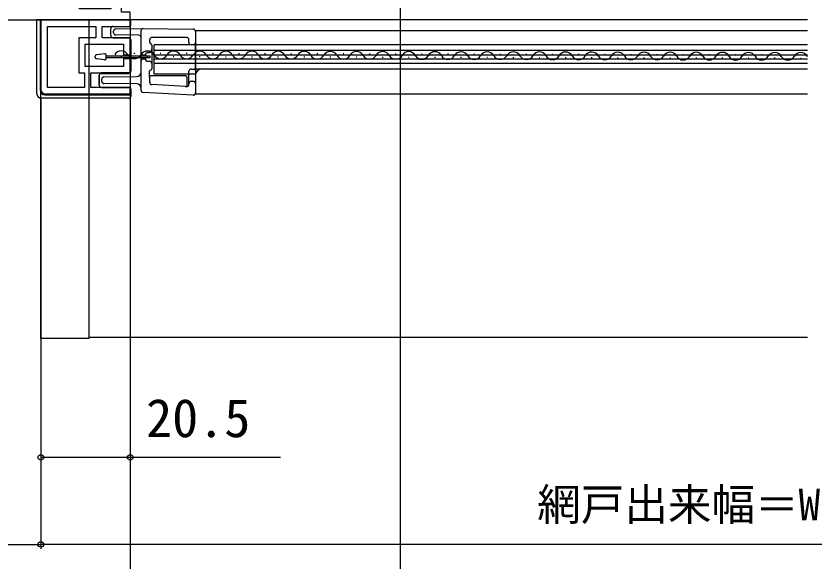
# Model space of a CAD drawing. Units: millimetres, scale not verified. Extents: x -525 to 525, y -783 to 777.
# Drawn here: x -183.2 to 0, y -673.9 to -548.7 of the extents above; entities that cross this region are included whole.
import ezdxf
from ezdxf.enums import TextEntityAlignment as Align

# ---------------------------------------------------------------- set-up
doc = ezdxf.new("R2010")
doc.units = ezdxf.units.MM
doc.header["$LTSCALE"] = 4
for name, color, linetype in [('0-2_YKK_11', 7, 'Continuous'), ('0-4_YKK_12', 2, 'Continuous'), ('0-5_YKK_13', 4, 'Continuous'), ('0-7_YKK_D', 6, 'Continuous')]:
    doc.layers.add(name, color=color, linetype=linetype)
doc.styles.add('ＭＳ ゴシック', font='')
doc.styles.get('ＭＳ ゴシック').set_extended_font_data('MS Gothic')

msp = doc.modelspace()

# ---------------------------------------------------------------- linework, layer by layer
at = {"layer": '0-2_YKK_11'}
for points in [[(-220.997, -549.6), (-156.997, -549.6), (-156.997, -547.8), (-158.997, -547.8), (-158.997, -539.6), (-163.297, -539.6), (-163.297, -541.1), (-161.397, -541.1), (-161.397, -547.1), (-168.597, -547.1), (-168.597, -541.1), (-166.797, -541.1), (-166.797, -539.6), (-170.997, -539.6), (-170.997, -541.945), (-171.564, -542.273), (-175.521, -539.989)], [(-156.997, -549.6), (-177.497, -549.6), (-177.497, -565.6)], [(-176.497, -566.6), (-156.997, -566.6), (-156.997, -565.1), (-165.997, -565.1), (-165.997, -561.8), (-156.997, -561.8), (-156.997, -558.55), (-158.497, -558.55), (-158.497, -560.3), (-167.297, -560.3), (-167.297, -555.2), (-158.497, -555.2), (-158.497, -557.65), (-156.997, -557.65), (-156.997, -553.7), (-163.397, -553.7), (-163.397, -551.1), (-156.997, -551.1), (-156.997, -549.6)]]:
    msp.add_lwpolyline(points, dxfattribs=at)
msp.add_lwpolyline([(-175.997, -565.1), (-175.997, -551.1), (-164.897, -551.1), (-164.897, -553.7), (-168.797, -553.7), (-168.797, -561.8), (-167.497, -561.8), (-167.497, -565.1)], close=True, dxfattribs=at)
msp.add_arc((-176.497, -565.6), 1, 180.00001, 269.99999, dxfattribs=at)
at = {"layer": '0-4_YKK_12'}
for p, q in [((-1.497, -549.595), (-162.197, -549.6)), ((-141.997, -552.07), (-1.497, -552.07)), ((-141.997, -552.07), (-141.997, -566.57)), ((-1.497, -555.37), (-151.497, -555.37)), ((-151.497, -556.57), (-1.497, -556.57)), ((-141.997, -555.27), (-1.497, -555.27)), ((-159.128, -557.998), (-158.928, -557.998)), ((-156.126, -557.245), (-155.926, -557.245)), ((-153.128, -558.012), (-152.928, -558.013)), ((-151.497, -557.62), (-1.497, -557.62)), ((-151.497, -558.52), (-1.497, -558.52)), ((-150.126, -557.259), (-149.926, -557.26)), ((-147.128, -558.027), (-146.928, -558.027)), ((-144.126, -557.274), (-143.926, -557.274)), ((-141.128, -558.041), (-140.928, -558.041)), ((-138.126, -557.288), (-137.926, -557.289)), ((-135.128, -558.055), (-134.928, -558.056)), ((-132.126, -557.303), (-131.926, -557.303)), ((-129.128, -558.07), (-128.928, -558.07)), ((-129.128, -558.07), (-128.928, -558.07)), ((-126.126, -557.317), (-125.926, -557.318)), ((-123.128, -558.084), (-122.928, -558.085)), ((-120.126, -557.332), (-119.926, -557.332)), ((-117.128, -558.099), (-116.928, -558.099)), ((-114.126, -557.346), (-113.926, -557.346)), ((-111.128, -558.113), (-110.928, -558.114)), ((-108.126, -557.36), (-107.926, -557.361)), ((-105.128, -558.128), (-104.928, -558.128)), ((-102.126, -557.375), (-101.926, -557.375)), ((-99.128, -558.142), (-98.928, -558.143)), ((-96.126, -557.389), (-95.926, -557.39)), ((-93.128, -558.156), (-92.928, -558.157)), ((-90.126, -557.404), (-89.926, -557.404)), ((-87.128, -558.171), (-86.928, -558.171)), ((-84.126, -557.418), (-83.926, -557.419)), ((-81.128, -558.185), (-80.928, -558.186)), ((-78.126, -557.433), (-77.926, -557.433)), ((-75.128, -558.2), (-74.928, -558.2)), ((-72.126, -557.447), (-71.926, -557.447)), ((-69.128, -558.214), (-68.928, -558.215)), ((-66.126, -557.461), (-65.926, -557.462)), ((-63.128, -558.229), (-62.928, -558.229)), ((-60.126, -557.476), (-59.926, -557.476)), ((-57.128, -558.243), (-56.928, -558.244)), ((-54.126, -557.49), (-53.926, -557.491)), ((-51.128, -558.258), (-50.928, -558.258)), ((-48.126, -557.505), (-47.926, -557.505)), ((-45.128, -558.272), (-44.928, -558.272)), ((-42.126, -557.519), (-41.926, -557.52)), ((-39.128, -558.286), (-38.928, -558.287)), ((-36.126, -557.534), (-35.926, -557.534)), ((-33.128, -558.301), (-32.928, -558.301)), ((-30.126, -557.548), (-29.926, -557.549)), ((-27.128, -558.315), (-26.928, -558.316)), ((-24.126, -557.562), (-23.926, -557.563)), ((-21.128, -558.33), (-20.928, -558.33)), ((-18.126, -557.577), (-17.926, -557.577)), ((-15.128, -558.344), (-14.928, -558.345)), ((-12.126, -557.591), (-11.926, -557.592)), ((-9.128, -558.359), (-8.928, -558.359)), ((-6.126, -557.606), (-5.926, -557.606)), ((-3.128, -558.373), (-2.928, -558.373)), ((-151.497, -559.57), (-1.497, -559.57)), ((-141.997, -560.87), (-1.497, -560.87)), ((-141.997, -566.57), (-1.497, -566.57)), ((-1.497, -622.6), (-166.497, -622.6))]:
    msp.add_line(p, q, dxfattribs=at)
msp.add_lwpolyline([(-141.967, -562.07), (-151.497, -562.07), (-151.497, -555.37)], dxfattribs=at)
for centre, radius, start, end in [((-159.029, -558.456), 1.718, 29.06471, 150.65963), ((-153.029, -558.471), 1.718, 29.06471, 150.65963), ((-147.029, -558.485), 1.718, 29.06471, 150.65963), ((-141.029, -558.5), 1.718, 29.06471, 150.65963), ((-135.029, -558.514), 1.718, 29.06471, 150.65963), ((-129.029, -558.529), 1.718, 29.06471, 150.65963), ((-123.029, -558.543), 1.718, 29.06471, 150.65963), ((-117.029, -558.557), 1.718, 29.06471, 150.65963), ((-111.029, -558.572), 1.718, 29.06471, 150.65963), ((-105.029, -558.586), 1.718, 29.06471, 150.65963), ((-99.029, -558.601), 1.718, 29.06471, 150.65963), ((-93.029, -558.615), 1.718, 29.06471, 150.65963), ((-87.029, -558.63), 1.718, 29.06471, 150.65963), ((-81.029, -558.644), 1.718, 29.06471, 150.65963), ((-75.029, -558.658), 1.718, 29.06471, 150.65963), ((-156.025, -556.787), 1.718, 209.06471, 330.65963), ((-150.025, -556.801), 1.718, 209.06471, 330.65963), ((-144.025, -556.816), 1.718, 209.06471, 330.65963), ((-138.025, -556.83), 1.718, 209.06471, 330.65963), ((-132.025, -556.844), 1.718, 209.06471, 330.65963), ((-126.025, -556.859), 1.718, 209.06471, 330.65963), ((-120.025, -556.873), 1.718, 209.06471, 330.65963), ((-114.025, -556.888), 1.718, 209.06471, 330.65963), ((-108.025, -556.902), 1.718, 209.06471, 330.65963), ((-102.025, -556.917), 1.718, 209.06471, 330.65963), ((-96.025, -556.931), 1.718, 209.06471, 330.65963), ((-90.025, -556.946), 1.718, 209.06471, 330.65963), ((-84.025, -556.96), 1.718, 209.06471, 330.65963), ((-78.025, -556.974), 1.718, 209.06471, 330.65963), ((-72.025, -556.989), 1.718, 209.06471, 330.65963), ((-69.029, -558.673), 1.718, 29.06471, 150.65963), ((-66.025, -557.003), 1.718, 209.06471, 330.65963), ((-63.029, -558.687), 1.718, 29.06471, 150.65963), ((-60.025, -557.018), 1.718, 209.06471, 330.65963), ((-57.029, -558.702), 1.718, 29.06471, 150.65963), ((-54.025, -557.032), 1.718, 209.06471, 330.65963), ((-51.029, -558.716), 1.718, 29.06471, 150.65963), ((-48.025, -557.047), 1.718, 209.06471, 330.65963), ((-45.029, -558.731), 1.718, 29.06471, 150.65963), ((-42.025, -557.061), 1.718, 209.06471, 330.65963), ((-39.029, -558.745), 1.718, 29.06471, 150.65963), ((-36.025, -557.075), 1.718, 209.06471, 330.65963), ((-33.029, -558.759), 1.718, 29.06471, 150.65963), ((-30.025, -557.09), 1.718, 209.06471, 330.65963), ((-27.029, -558.774), 1.718, 29.06471, 150.65963), ((-24.025, -557.104), 1.718, 209.06471, 330.65963), ((-21.029, -558.788), 1.718, 29.06471, 150.65963), ((-18.025, -557.119), 1.718, 209.06471, 330.65963), ((-15.029, -558.803), 1.718, 29.06471, 150.65963), ((-12.025, -557.133), 1.718, 209.06471, 330.65963), ((-9.029, -558.817), 1.718, 29.06471, 150.65963), ((-6.025, -557.148), 1.718, 209.06471, 330.65963), ((-3.029, -558.832), 1.718, 29.06471, 150.65963), ((-0.025, -557.162), 1.718, 209.06471, 211.04583), ((-140.497, -562.37), 1.5, 90, 180)]:
    msp.add_arc(centre, radius, start, end, dxfattribs=at)
at = {"layer": '0-5_YKK_13'}
for p, q in [((-178.397, -566.6), (-178.397, -549.6)), ((-177.597, -549.6), (-178.397, -549.6)), ((-177.597, -565.8), (-177.597, -549.6)), ((-177.597, -565.8), (-177.597, -549.6)), ((-160.897, -551.1), (-157.297, -551.1)), ((-156.797, -550.6), (-156.797, -550.1)), ((-161.397, -553.2), (-161.397, -551.6)), ((-160.797, -552.569), (-160.797, -552.175)), ((-160.302, -551.675), (-154.002, -551.62)), ((-154.993, -553.116), (-160.302, -553.069)), ((-154.497, -556.234), (-154.497, -552.12)), ((-141.997, -552.22), (-141.997, -554.82)), ((-160.897, -553.7), (-157.297, -553.7)), ((-156.797, -554.2), (-156.797, -561.3)), ((-152.497, -554.82), (-152.497, -554.12)), ((-143.997, -553.62), (-151.997, -553.62)), ((-143.497, -554.82), (-143.497, -554.12)), ((-141.997, -561.22), (-141.997, -554.82)), ((-154.497, -557.146), (-154.497, -556.234)), ((-152.125, -556.234), (-152.09, -556.62)), ((-151.997, -555.412), (-151.997, -560.821)), ((-142.87, -555.32), (-142.997, -555.32)), ((-142.497, -555.32), (-142.87, -555.32)), ((-165.001, -558.238), (-165.001, -557.962)), ((-162.843, -557.398), (-164.743, -557.665)), ((-162.843, -558.802), (-164.743, -558.535)), ((-162.501, -558.505), (-162.501, -557.695)), ((-162.501, -557.9), (-152.501, -557.9)), ((-154.497, -557.942), (-154.497, -557.146)), ((-154.497, -558.297), (-154.497, -557.942)), ((-154.497, -559.094), (-154.497, -558.297)), ((-153.997, -557.644), (-153.497, -557.644)), ((-153.997, -557.644), (-153.997, -557.9)), ((-153.997, -558.3), (-153.997, -558.596)), ((-153.497, -558.596), (-153.997, -558.596)), ((-153.497, -557.62), (-153.497, -557.644)), ((-153.497, -557.644), (-153.497, -557.9)), ((-153.497, -558.3), (-153.497, -558.596)), ((-153.497, -558.596), (-153.497, -558.62)), ((-152.997, -557.12), (-152.59, -557.12)), ((-152.59, -557.12), (-152.59, -557.12)), ((-152.519, -557.12), (-152.59, -557.12)), ((-154.497, -560.006), (-154.497, -559.094)), ((-154.497, -565.79), (-154.497, -560.006)), ((-152.59, -559.12), (-152.519, -559.12)), ((-164.097, -564.6), (-164.097, -562.4)), ((-164.097, -562.4), (-164.097, -564.4)), ((-157.297, -561.8), (-163.597, -561.8)), ((-163.597, -561.9), (-157.297, -561.9)), ((-152.565, -562.753), (-152.565, -561.42)), ((-143.497, -564.46), (-143.497, -561.42)), ((-142.997, -560.92), (-142.958, -560.92)), ((-142.958, -560.92), (-142.297, -560.92)), ((-141.997, -561.22), (-141.997, -564.22)), ((-163.497, -563.746), (-163.497, -563.194)), ((-163.002, -562.694), (-155.489, -562.629)), ((-155.489, -564.311), (-163.002, -564.246)), ((-152.5, -562.817), (-152.565, -562.753)), ((-152.5, -563.976), (-152.5, -562.817)), ((-144.23, -562.453), (-152.265, -562.453)), ((-143.93, -564.648), (-143.93, -562.753)), ((-142.954, -563.72), (-142.87, -563.72)), ((-142.87, -563.72), (-142.497, -563.72)), ((-141.997, -564.22), (-141.997, -566.393)), ((-163.597, -565.1), (-157.297, -565.1)), ((-163.597, -565.1), (-157.297, -565.1)), ((-156.797, -567.1), (-156.797, -565.6)), ((-156.797, -565.6), (-156.797, -567.1)), ((-144.31, -564.88), (-152.026, -564.476)), ((-144.246, -564.948), (-144.31, -564.88)), ((-144.024, -564.96), (-144.246, -564.948)), ((-157.297, -567.6), (-177.397, -567.6)), ((-157.297, -567.6), (-177.397, -567.6)), ((-176.597, -566.8), (-156.797, -566.8)), ((-156.797, -566.8), (-176.597, -566.8)), ((-142.524, -566.892), (-154.024, -566.29))]:
    msp.add_line(p, q, dxfattribs=at)
for points in [[(-178.397, -566.6), (-178.397, -549.6), (-157.297, -549.6)], [(-154.002, -551.62), (-153.997, -551.62), (-142.493, -551.72)], [(-152.501, -557.9), (-152.501, -558.3), (-162.501, -558.3)], [(-152.997, -559.12), (-152.59, -559.12), (-152.59, -559.12)]]:
    msp.add_lwpolyline(points, dxfattribs=at)
msp.add_lwpolyline([(-177.497, -549.6), (-166.497, -549.6), (-166.497, -622.8), (-177.497, -622.8)], close=True, dxfattribs=at)
for centre, radius, start, end in [((-157.297, -550.1), 0.5, 0, 90), ((-160.897, -551.6), 0.5, 90, 180), ((-157.297, -550.6), 0.5, 270, 0), ((-160.897, -553.2), 0.5, 180, 270), ((-160.297, -552.175), 0.5, 90.5, 180), ((-160.297, -552.569), 0.5, 180, 269.5), ((-154.997, -553.616), 0.5, 0, 89.5), ((-153.997, -552.12), 0.5, 90.5, 180), ((-142.497, -552.22), 0.5, 0, 89.5), ((-157.297, -554.2), 0.5, 0, 90), ((-142.497, -554.82), 0.5, 270, 0), ((-164.701, -557.962), 0.3, 98, 180), ((-164.701, -558.238), 0.3, 180, 262), ((-162.801, -557.695), 0.3, 360, 98), ((-162.801, -558.505), 0.3, 262, 360), ((-153.999, -557.145), 0.499, 180.13251, 270.13186), ((-153.999, -559.095), 0.499, 89.86819, 179.86744), ((-152.997, -557.62), 0.5, 90, 180), ((-152.997, -558.62), 0.5, 180, 270), ((-152.519, -559.62), 0.5, 359.99887, 89.99894), ((-163.597, -562.3), 0.5, 90, 180), ((-163.597, -562.4), 0.5, 90, 180), ((-157.297, -561.3), 0.5, 270, 0), ((-155.497, -561.629), 1, 270.5, 0), ((-142.297, -561.22), 0.3, 0, 90), ((-162.997, -563.194), 0.5, 90.5, 180), ((-162.997, -563.746), 0.5, 180, 269.5), ((-152, -563.976), 0.5, 180.00166, 266.99834), ((-142.497, -564.22), 0.5, 0, 90), ((-176.597, -565.8), 1, 180, 270), ((-176.597, -565.8), 1, 180, 270), ((-163.597, -564.6), 0.5, 180, 270), ((-163.597, -564.6), 0.5, 180, 270), ((-157.297, -565.6), 0.5, 0, 90), ((-157.297, -565.6), 0.5, 0, 90), ((-155.497, -565.311), 1, 0, 89.5), ((-153.997, -565.79), 0.5, 180, 267), ((-177.397, -566.6), 1, 180, 270), ((-177.397, -566.6), 1, 180, 270), ((-157.297, -567.1), 0.5, 270, 0), ((-157.297, -567.1), 0.5, 270, 0), ((-142.497, -566.393), 0.5, 267, 0)]:
    msp.add_arc(centre, radius, start, end, dxfattribs=at)
for centre, major_axis, ratio, start_param, end_param in [((-151.997, -554.12), (0.354, -0.354), 0.999924, 2.3562326, 3.9269527), ((-152.197, -554.82), (0.212, 0.212), 0.999924, 2.3562326, 3.7595486), ((-152.297, -555.412), (0.212, 0.212), 0.999924, 5.4978252, 6.9011413), ((-143.997, -554.12), (-0.354, -0.354), 0.999924, 2.3562326, 3.9269527), ((-142.997, -554.82), (-0.5, 0), 0.999962, 6.2831853, 7.8539816), ((-152.59, -556.62), (0.337, 0.369), 0.999579, 3.8824251, 5.452385), ((-152.265, -561.42), (0.212, -0.212), 0.999924, 2.4108916, 3.9269527), ((-152.297, -560.821), (0.212, -0.212), 0.999924, 5.5524843, 7.0685454), ((-142.997, -561.42), (-0.5, 0), 0.999962, 4.712389, 6.2831853), ((-152.265, -562.753), (0.212, -0.212), 0.999924, 2.3562326, 3.9269527), ((-144.23, -562.753), (-0.212, -0.212), 0.999924, 2.3562326, 3.9269527), ((-142.954, -564.22), (-0.5, 0), 0.999962, 4.712389, 6.2831853), ((-144.23, -564.648), (-0.207, 0.218), 0.99992, 2.3300547, 3.9531306), ((-143.997, -564.46), (-0.344, 0.363), 0.99992, 2.3300547, 3.9531306)]:
    msp.add_ellipse(centre, major_axis=major_axis, ratio=ratio, start_param=start_param, end_param=end_param, dxfattribs=at)
at = {"layer": '0-7_YKK_D'}
for p, q in [((-94.997, -536.6), (-94.997, -691.1)), ((-156.997, -549.7), (-156.997, -691.1)), ((-156.997, -550.1), (-156.997, -711.1)), ((-156.997, -550.6), (-156.997, -711.1)), ((-177.497, -567.6), (-177.497, -671.1)), ((-177.497, -567.6), (-177.497, -671.1)), ((-156.997, -566.85), (-156.997, -651.1)), ((-177.497, -608.6), (-177.497, -651.1)), ((-224.997, -670.1), (-177.497, -670.1)), ((177.501, -670.1), (-177.497, -670.1))]:
    msp.add_line(p, q, dxfattribs=at)
msp.add_lwpolyline([(-177.497, -650.1), (-156.997, -650.1), (-122.493, -650.1)], dxfattribs=at)
for centre in [(-177.497, -650.1), (-156.997, -650.1), (-177.497, -670.1), (-177.497, -670.1)]:
    msp.add_circle(centre, 0.637, dxfattribs=at)

# ---------------------------------------------------------------- texts
at = {"layer": '0-7_YKK_D', "style": 'ＭＳ ゴシック'}
for s, height, p in [('20.5', 8.798, (-153.334, -648.1)), ('網戸出来幅＝W－95', 7.331, (-63.549, -666.793))]:
    msp.add_text(s, height=height, dxfattribs=at).set_placement(p, align=Align.BOTTOM_LEFT)

doc.saveas('drawing.dxf')
